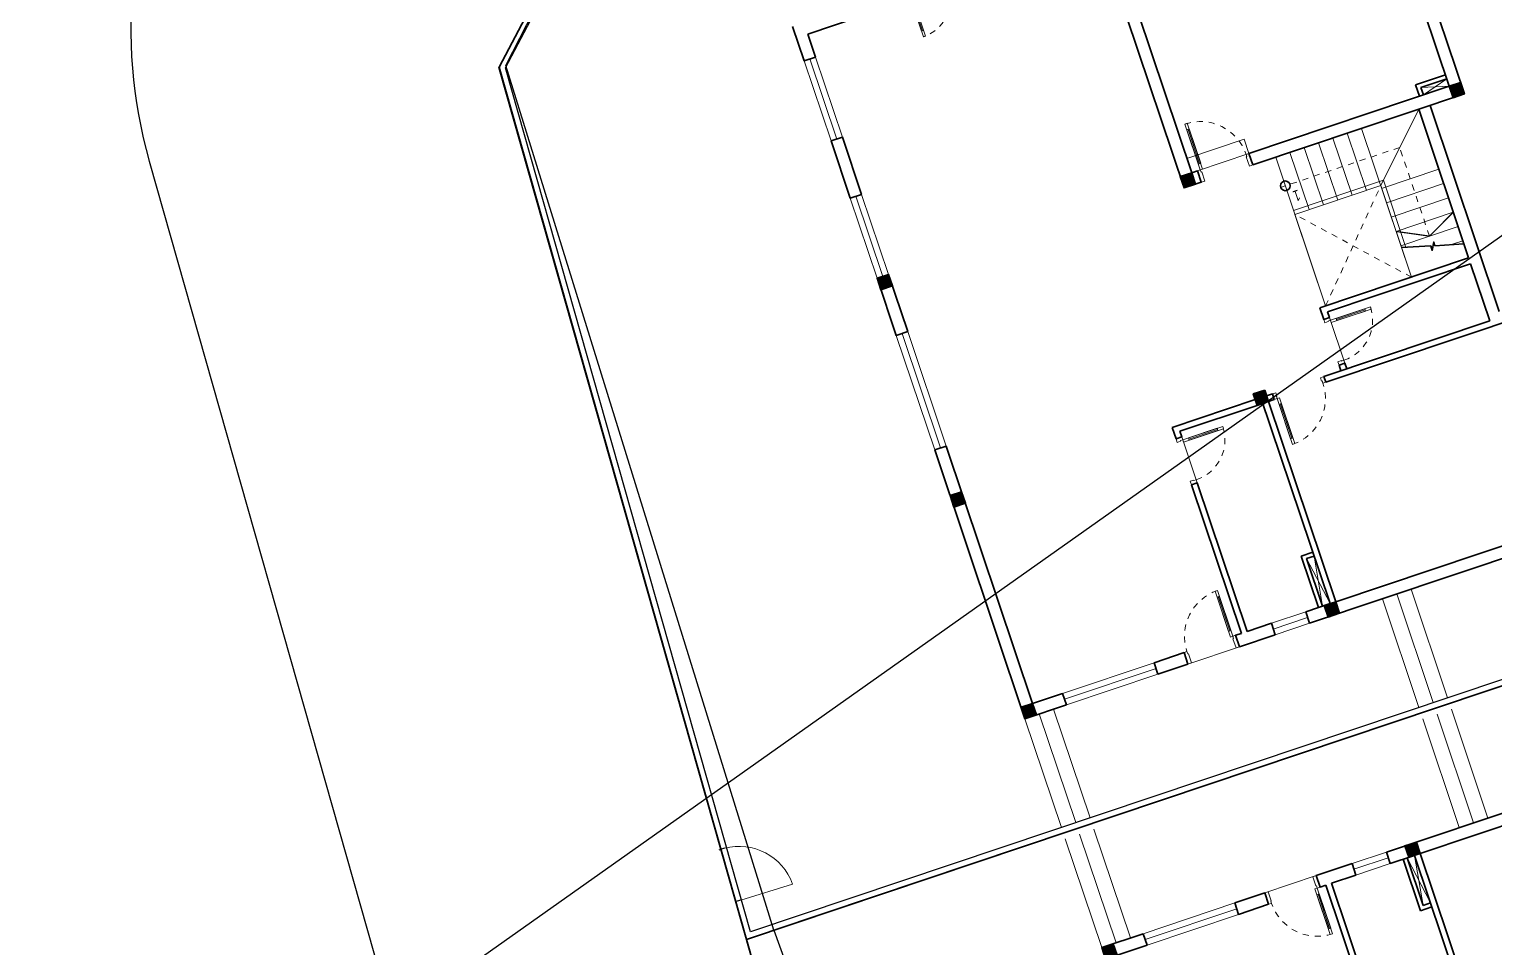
# Model space of a CAD drawing. Header units: metres. Extents: x 568006 to 1139366, y 2064802 to 4131555.
# Drawn here: x 569699.25 to 569723.54, y 2065856.54 to 2065871.76 of the extents above; entities that cross this region are included whole.
import ezdxf
from ezdxf.enums import TextEntityAlignment as Align
from ezdxf.xclip import XClip

# ---------------------------------------------------------------- set-up
doc = ezdxf.new("R2010")
doc.units = ezdxf.units.M
doc.header["$XCLIPFRAME"] = 0
for name, pattern in [('CENTER', [2, 1.25, -0.25, 0.25, -0.25]), ('DASHED', [0.75, 0.5, -0.25]), ('HIDDEN', [0.375, 0.25, -0.125]), ('HIDDEN2', [0.1875, 0.125, -0.0625]), ('Xref-VCMT-BT3 - tuong bao$0$HIDDEN', [0.375, 0.25, -0.125])]:
    doc.linetypes.add(name, pattern=pattern)
doc.layers.get('0').update_dxf_attribs({"linetype": 'CONTINUOUS'})
doc.layers.get('DEFPOINTS').update_dxf_attribs({"color": 152, "linetype": 'CONTINUOUS'})
for name, color, linetype, lineweight in [('-CONCRETE', 1, 'CONTINUOUS', 35), ('-DOOR', 137, 'CONTINUOUS', 9), ('-FURNITURE', 46, 'CONTINUOUS', 9), ('-HIDE', 3, 'HIDDEN', 13), ('-KH', 143, 'CONTINUOUS', 13), ('-LINE1', 7, 'CONTINUOUS', 18), ('-TEXT', 7, 'CONTINUOUS', 15), ('-WALL', 4, 'CONTINUOUS', 35), ('A-KY HIEU', 34, 'CONTINUOUS', 20), ('Bighome_khuat', 251, 'DASHED', 5), ('E- RANH GIOI', 1, 'CENTER', 13), ('hung-demlonha', 7, 'CONTINUOUS', 15)]:
    doc.layers.add(name, color=color, linetype=linetype, lineweight=lineweight)
for name, color, linetype in [('datOBt', 42, 'CONTINUOUS'), ('ghi_chu', 7, 'CONTINUOUS'), ('LogDg', 7, 'CONTINUOUS'), ('loKBT', 42, 'CONTINUOUS'), ('SOLO', 7, 'CONTINUOUS'), ('ViaHeS', 32, 'CONTINUOUS')]:
    doc.layers.add(name, color=color, linetype=linetype)
doc.layers.add('KCS_Plotter', color=11, linetype='CONTINUOUS', plot=False)
doc.styles.add('1', font='arial.ttf')
doc.styles.add('QH1', font='arialbd.ttf', dxfattribs={"width": 0.8})

# ---------------------------------------------------------------- blocks, each defined once
blk = doc.blocks.new('A$C33BC4D2A')
at = {"layer": 'A-KY HIEU', "color": 0, "const_width": 1.022}
blk.add_lwpolyline([(14.345, -292.097), (14.345, -4.903), (414.985, -4.903), (414.985, -292.097)], close=True, dxfattribs=at)
at = {"layer": 'DEFPOINTS', "color": 125}
blk.add_lwpolyline([(0, -297), (420, -297), (420, 0), (0, 0)], close=True, dxfattribs=at)
blk = doc.blocks.new('*U185')
for p, q in [((-1310, 550), (-1350, 550)), ((-1330, 100), (-1330, 550)), ((-90, 550), (-50, 550)), ((-70, 100), (-70, 550)), ((-1310, 100), (-1350, 100)), ((-90, 100), (-50, 100))]:
    blk.add_line(p, q)
for points in [[(-1350, 0), (-1310, 0), (-1310, 650), (-1350, 650)], [(-50, 0), (-90, 0), (-90, 650), (-50, 650)], [(-1400, -200), (-1340, -200), (-1340, -40), (-1350, -40), (-1350, 0), (-1400, 0)], [(0, -200), (-60, -200), (-60, -40), (-50, -40), (-50, 0), (0, 0)]]:
    blk.add_lwpolyline(points, close=True)
at = {"linetype": 'HIDDEN', "ltscale": 0.1}
for centre, start, end in [((-1350, 0), 0, 90), ((-50, 0), 90, 180)]:
    blk.add_arc(centre, 650, start, end, dxfattribs=at)
blk = doc.blocks.new('*U288')
at = {"color": 251}
blk.add_line((-70, 100), (-70, 600), dxfattribs=at)
for points in [[(-50, 0), (-50, 700), (-90, 700), (-90, 0)], [(-50, 100), (-90, 100), (-90, 600), (-50, 600)], [(-800, -100), (-740, -100), (-740, -40), (-750, -40), (-750, 0), (-800, 0)], [(0, -100), (-60, -100), (-60, -40), (-50, -40), (-50, 0), (0, 0)]]:
    blk.add_lwpolyline(points, close=True)
at = {"layer": 'Bighome_khuat', "linetype": 'Xref-VCMT-BT3 - tuong bao$0$HIDDEN'}
blk.add_arc((-50, 0), 700, 90, 180, dxfattribs=at)
blk = doc.blocks.new('*U289')
at = {"color": 251}
blk.add_line((-70, 100), (-70, 700), dxfattribs=at)
for points in [[(-50, 0), (-50, 800), (-90, 800), (-90, 0)], [(-50, 100), (-90, 100), (-90, 700), (-50, 700)], [(-900, -200), (-840, -200), (-840, -40), (-850, -40), (-850, 0), (-900, 0)], [(0, -200), (-60, -200), (-60, -40), (-50, -40), (-50, 0), (0, 0)]]:
    blk.add_lwpolyline(points, close=True)
at = {"layer": 'Bighome_khuat', "linetype": 'Xref-VCMT-BT3 - tuong bao$0$HIDDEN'}
blk.add_arc((-50, 0), 800, 90, 180, dxfattribs=at)
blk = doc.blocks.new('A$C5C575821')
at = {"layer": '-CONCRETE'}
h = blk.add_hatch(color=256, dxfattribs=at)
h.dxf.hatch_style = 1
h.paths.add_polyline_path([(0, 200), (0, 0), (200, 0), (200, 200)])
blk.add_lwpolyline([(0, 0), (200, 0), (200, 200), (0, 200)], close=True, dxfattribs=at)
blk = doc.blocks.new('LUOI M2')
at = {"layer": '-WALL'}
for p in [(-200, 13100), (4500, 13100), (9800, 13100), (-200, 9400), (4500, 9400), (9800, 9400), (-200, 5600), (4500, 5600), (9800, 5600), (-200, -200), (4500, -200), (9800, -200)]:
    blk.add_blockref('A$C5C575821', p, dxfattribs=at)
blk = doc.blocks.new('*U186')
at = {"color": 251}
blk.add_line((-70, 100), (-70, 700), dxfattribs=at)
for points in [[(-50, 0), (-50, 800), (-90, 800), (-90, 0)], [(-50, 100), (-90, 100), (-90, 700), (-50, 700)], [(-900, -100), (-840, -100), (-840, -40), (-850, -40), (-850, 0), (-900, 0)], [(0, -100), (-60, -100), (-60, -40), (-50, -40), (-50, 0), (0, 0)]]:
    blk.add_lwpolyline(points, close=True)
at = {"layer": 'Bighome_khuat', "linetype": 'Xref-VCMT-BT3 - tuong bao$0$HIDDEN'}
blk.add_arc((-50, 0), 800, 90, 180, dxfattribs=at)
blk = doc.blocks.new('MAU M2BT')
at = {"layer": '-DOOR'}
for points in [[(5625, 9750), (5025, 9750), (5025, 9550), (5625, 9550)], [(9275, 9750), (9275, 9550), (7675, 9550), (7675, 9750)], [(9800, 5050), (10000, 5050), (10000, 3050), (9800, 3050)], [(10000, 650), (9800, 650), (9800, 2050), (10000, 2050)], [(10000, -350), (9800, -350), (9800, -1750), (10000, -1750)]]:
    blk.add_lwpolyline(points, close=True, dxfattribs=at)
for points in [[(7150, 9750), (6250, 9750)], [(5025, 9650), (5625, 9650)], [(7675, 9650), (9275, 9650)], [(6050, 6950), (6050, 6150)], [(3100, 5850), (3100, 5050)], [(9900, 3050), (9900, 5050)], [(3500, 2050), (4400, 2050)], [(3500, 2050), (3500, 1800), (4500, 1800)], [(9900, 2050), (9900, 650)], [(9900, -1750), (9900, -350)]]:
    blk.add_lwpolyline(points, dxfattribs=at)
at = {"layer": '-FURNITURE'}
for points in [[(4730, 8720), (4600, 9550)], [(4600, 8720), (4730, 9550)], [(450, 1920), (0, 2050)], [(450, 2050), (0, 1920)]]:
    blk.add_lwpolyline(points, dxfattribs=at)
at = {"layer": '-HIDE', "ltscale": 10}
for points in [[(3100, 4850), (1600, 3250)], [(1600, 4850), (3100, 3250)]]:
    blk.add_lwpolyline(points, dxfattribs=at)
at = {"layer": '-KH', "linetype": 'HIDDEN2', "ltscale": 5}
blk.add_lwpolyline([(1100, 4300), (1100, 2750), (3181, 2750)], dxfattribs=at)
at = {"layer": '-LINE1'}
for p, q in [((1600, 2250), (1600, 4850)), ((1600, 4850), (1600, 3250)), ((3100, 2250), (3100, 4850)), ((3100, 3250), (3100, 4850)), ((1530, 4353), (1530, 3180)), ((1530, 3180), (3100, 3180)), ((1600, 3250), (3100, 3250)), ((1850, 2250), (1850, 3250)), ((2100, 2250), (2100, 3250)), ((2350, 2250), (2350, 3250)), ((2600, 2250), (2600, 3250)), ((2850, 2250), (2850, 3250))]:
    blk.add_line(p, q, dxfattribs=at)
for points in [[(3250, 9750), (3250, 11650)], [(3500, 9750), (3500, 11650)], [(3750, 9750), (3750, 11650)], [(9500, 9750), (9500, 11650)], [(9750, 9750), (9750, 11650)], [(10000, 9750), (10000, 11650)], [(799, 4550), (600, 4550)], [(1600, 4300), (600, 4300)], [(1600, 4050), (600, 4050)], [(1600, 3800), (600, 3800)], [(1600, 3550), (600, 3550)], [(1600, 3300), (600, 3300)], [(1600, 3250), (600, 2250)]]:
    blk.add_lwpolyline(points, dxfattribs=at)
at = {"layer": '-LINE1', "const_width": 20}
blk.add_lwpolyline([(600, 4050), (1100, 4300), (1600, 4050)], dxfattribs=at)
at = {"layer": '-WALL'}
for p, q in [((-200, 9750), (5025, 9750)), ((5025, 9550), (5025, 9750)), ((5625, 9750), (6250, 9750)), ((5625, 9550), (5625, 9750)), ((6250, 9550), (6250, 9750)), ((7150, 9750), (7675, 9750)), ((7150, 9550), (7150, 9750)), ((7675, 9750), (7675, 9550)), ((9275, 9750), (10000, 9750)), ((10000, 5050), (10000, 9750)), ((0, 9550), (4500, 9550)), ((4500, 6050), (4500, 9550)), ((5025, 9550), (4600, 9550)), ((4600, 9550), (4600, 5950)), ((4730, 9550), (4730, 8720)), ((4800, 9550), (4800, 8650)), ((6050, 9550), (5625, 9550)), ((6050, 6950), (6050, 9550)), ((6150, 6950), (6150, 9550)), ((6250, 9550), (6150, 9550)), ((7675, 9550), (7150, 9550)), ((9800, 9550), (9275, 9550)), ((9800, 5050), (9800, 9550)), ((4730, 8720), (4600, 8720)), ((4800, 8650), (4600, 8650)), ((6150, 6950), (6050, 6950)), ((6050, 6050), (6050, 6150)), ((6150, 6150), (6050, 6150)), ((6150, 5950), (6150, 6150)), ((0, 6050), (3500, 6050)), ((400, 2250), (400, 5850)), ((600, 4950), (600, 5950)), ((600, 5950), (3500, 5950)), ((3100, 5850), (3100, 5950)), ((3200, 5850), (3100, 5850)), ((3200, 5850), (3200, 5950)), ((3500, 5950), (3500, 6050)), ((4400, 6050), (4500, 6050)), ((4400, 5950), (4400, 6050)), ((4400, 5950), (4600, 5950)), ((6050, 6050), (4700, 6050)), ((6150, 5950), (4700, 5950)), ((3100, 4950), (600, 4950)), ((3100, 4950), (3100, 5050)), ((3200, 5050), (3100, 5050)), ((3200, 4850), (3200, 5050)), ((10000, 5050), (9800, 5050)), ((600, 2250), (600, 4850)), ((3200, 4850), (600, 4850)), ((9800, 2050), (9800, 3050)), ((10000, 3050), (9800, 3050)), ((10000, 2050), (10000, 3050)), ((3500, 2050), (3500, 2250)), ((0, 2050), (3500, 2050)), ((450, 1920), (450, 2050)), ((520, 1850), (520, 2050)), ((0, 1920), (450, 1920)), ((0, 1850), (520, 1850)), ((9800, -350), (9800, 650)), ((10000, -350), (10000, 650)), ((9800, -2150), (9800, -1750)), ((10000, -2350), (10000, -1750)), ((8850, -2150), (9800, -2150))]:
    blk.add_line(p, q, dxfattribs=at)
for points in [[(9275, 9750), (9275, 9550)], [(600, 4603), (1064, 4479), (1064, 4413), (1132, 4540), (1132, 4460), (1600, 4334)], [(3500, 2250), (-200, 2250), (-200, 50), (0, 50)], [(3850, -3550), (3850, -3750), (4700, -3750), (4700, 2250), (4400, 2250), (4400, 2050)], [(0, 2050), (0, 50)], [(4400, 2050), (4500, 2050), (4500, -3550)], [(9800, 2050), (10000, 2050)], [(9800, 650), (10000, 650)], [(9800, -350), (10000, -350)], [(9800, -1750), (10000, -1750)]]:
    blk.add_lwpolyline(points, dxfattribs=at)
blk.add_circle((3100, 2750), 80.5, dxfattribs=at)
at = {"layer": 'DEFPOINTS'}
blk.add_lwpolyline([(-2200, 11750), (15059, 11750), (14710, -3251), (9593, -8250), (-2200, -8250)], close=True, dxfattribs=at)
at = {"layer": '-CONCRETE'}
blk.add_blockref('LUOI M2', (0, -3550), dxfattribs=at)
at = {"layer": '-DOOR', "rotation": 180}
blk.add_blockref('*U289', (6250, 9550), dxfattribs=at)
at = {"layer": '-DOOR'}
blk.add_blockref('*U186', (4400, 6050), dxfattribs=at)
at = {"layer": '-DOOR', "xscale": -1}
for name, p, rotation in [('*U288', (6050, 6150), 90), ('*U288', (3100, 5050), 90), ('*U289', (4400, 2050), 180)]:
    blk.add_blockref(name, p, dxfattribs=dict(at, rotation=rotation))
blk.add_blockref('*U185', (6650, -2150), dxfattribs=at)
at = {"layer": '-TEXT', "style": '1', "width": 0.75}
blk.add_text('1', height=180, dxfattribs=at).set_placement((2919, 2874))
blk = doc.blocks.new('tmbc_khub')
at = {"layer": '-LINE1'}
blk.add_lwpolyline([(-211.148, 163.514), (-210.289, 163.781, 0.390021), (-211.415, 164.374)], format="xyb", dxfattribs=at)
at = {"layer": '-WALL'}
for points in [[(-194.235, 168.506), (-211.051, 162.862), (-215.152, 177.316), (-211.778, 183.714), (-200.598, 187.466)], [(-194.235, 168.506), (-211.051, 162.862), (-206.949, 148.411), (-200.843, 145.192), (-187.872, 149.545)]]:
    blk.add_lwpolyline(points, close=True, dxfattribs=at)
at = {"layer": 'datOBt'}
blk.add_lwpolyline([(-200.843, 145.192), (-206.949, 148.411), (-215.153, 177.313), (-211.778, 183.714), (-47.212, 238.942), (-40.771, 235.831), (-30.564, 207.609), (-33.603, 201.316)], close=True, dxfattribs=at)
at = {"layer": 'LogDg'}
blk.add_lwpolyline([(-215.799, 185.529, 0.400458), (-220.949, 175.76), (-212.748, 146.869, 0.428104), (-202.507, 141.469), (-29.916, 199.39, 0.421043), (-24.938, 209.695), (-35.144, 237.914, 0.407417), (-45.212, 242.777)], format="xyb", close=True, dxfattribs=at)
at = {"layer": 'loKBT'}
for points in [[(-200.598, 187.466), (-211.778, 183.714), (-215.153, 177.313), (-211.051, 162.862), (-194.235, 168.506)], [(-194.235, 168.506), (-211.051, 162.862), (-206.949, 148.411), (-200.843, 145.192), (-187.872, 149.545)]]:
    blk.add_lwpolyline(points, close=True, dxfattribs=at)
at = {"layer": 'SOLO'}
for p, q in [((-211.415, 164.374), (-211.51, 164.344)), ((-211.148, 163.514), (-211.244, 163.485))]:
    blk.add_line(p, q, dxfattribs=at)
blk.add_lwpolyline([(-202.841, 186.608), (-200.661, 187.34), (-194.361, 168.568), (-210.986, 162.99), (-215.044, 177.307), (-211.773, 183.505), (-210.584, 183.904), (-210.647, 184.094)], dxfattribs=at)
at = {"layer": 'ViaHeS'}
blk.add_lwpolyline([(-200.843, 145.192), (-206.949, 148.411), (-215.153, 177.313), (-211.778, 183.714), (-47.212, 238.942), (-40.771, 235.831), (-30.564, 207.609), (-33.603, 201.316)], close=True, dxfattribs=at)
at = {"layer": '-WALL', "yscale": 0.001, "zscale": 0.001}
for p, xscale, rotation in [((-200.059, 178.945), 0.001, 198.5514998577208), ((-192.582, 156.666), -0.0009999999999999998, 18.55149977098654)]:
    blk.add_blockref('MAU M2BT', p, dxfattribs=dict(at, xscale=xscale, rotation=rotation))
at = {"layer": 'hung-demlonha', "color": 7, "ltscale": 5, "style": 'QH1', "width": 0.65}
for tag, p in [('BT04', (-109.598, 191.643)), ('BT06', (-305.798, 171.199)), ('BT05', (-282.572, 137.244))]:
    blk.add_attdef(tag, text='', height=3.96, rotation=0, dxfattribs=at).set_placement(p, align=Align.CENTER)

msp = doc.modelspace()

# ---------------------------------------------------------------- linework, layer by layer
at = {"layer": 'KCS_Plotter', "extrusion": (-2.4685e-06, 4.62064e-06, 1)}
msp.add_line((569313.502, 2065578.308, 0), (570201.523, 2066206.266, 0), dxfattribs=at)

# ---------------------------------------------------------------- block references
at = {"layer": 'E- RANH GIOI', "extrusion": (-2.4685e-06, 4.62064e-06, 1), "xscale": 2.114336868039268, "yscale": 2.114336868039268, "zscale": 2.114336868039268}
msp.add_blockref('A$C33BC4D2A', (569313.502, 2066206.266, 8.139), dxfattribs=at)

# ---------------------------------------------------------------- next in the draw order: block references
at = {"layer": 'ghi_chu'}
ref = msp.add_blockref('tmbc_khub', (569922.191, 2065693.817), dxfattribs=at)
XClip(ref).set_block_clipping_path([(-391.9901366149, 0), (0, 477.830198009)])

doc.saveas('drawing.dxf')
